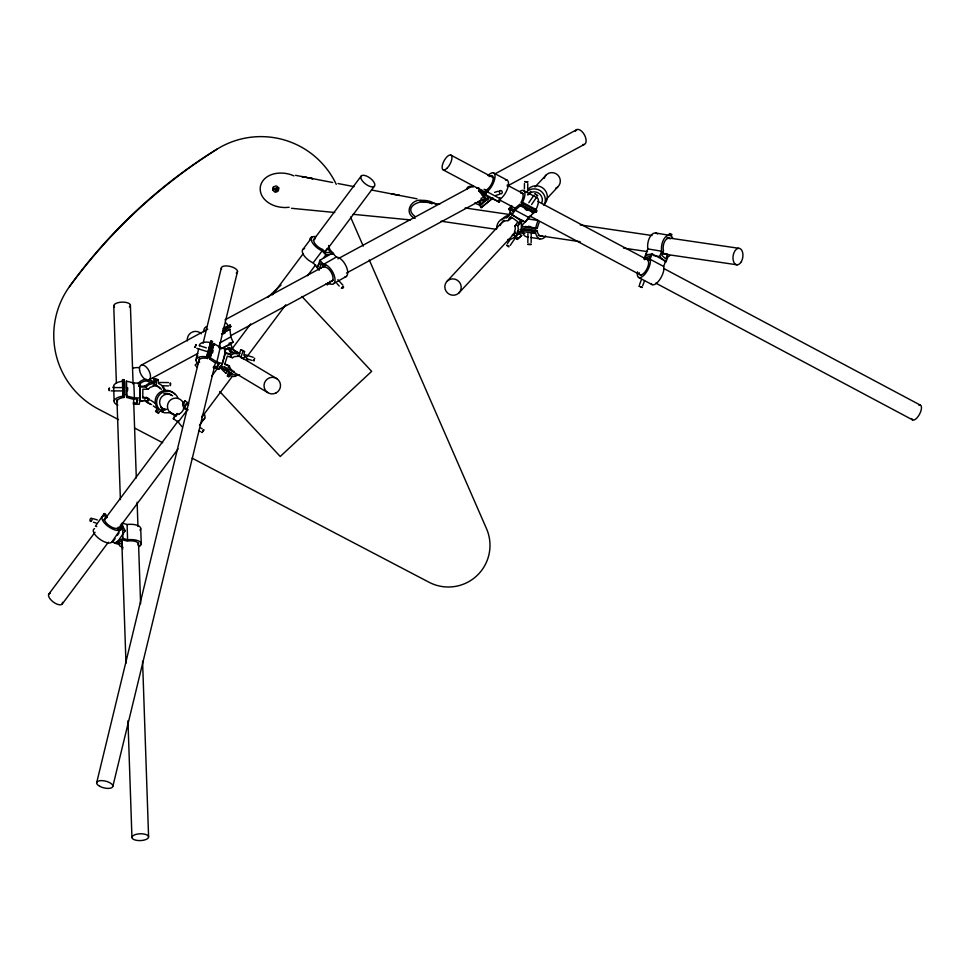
<?xml version="1.0" encoding="UTF-8"?>
<svg xmlns="http://www.w3.org/2000/svg" width="970" height="970" viewBox="0 0 970 970"><rect width="100%" height="100%" fill="white"/><g stroke="black" fill="none" stroke-linecap="round" stroke-linejoin="round"><path stroke-width="1.45" d="M524.406 188.944L524.443 183.597M527.777 183.585L527.716 189.041M527.825 242.658L527.91 233.709M531.148 242.718L531.208 233.661M520.005 231.175L533.415 233.152L533.439 231.515L537.259 230.593L537.356 231.648A8.063 4.741 -81.6 0 0 542.097 235.843M151.575 404.575A11.082 11.034 -60.3 0 1 145.997 400.768L140.092 400.743L140.226 387.018L139.122 386.387L139.704 383.065L133.811 383.029L126.391 381.149L126.391 388.485M149.368 399.979A8.063 8.027 -60.3 0 1 147.755 398.003L142.772 397.979L142.845 389.225L148.216 389.261L149.962 387.491L153.878 386.048L153.903 383.041L152.448 382.216L150.217 382.495L144.663 386.218L138.771 386.193M161.372 389.419A8.063 8.027 -60.3 0 0 157.395 386.351L154.848 385.32L154.86 384.12M154.873 382.289L154.909 378.955L156.558 378.967L158.013 379.803L158.437 383.514A11.082 11.034 -60.3 0 1 165.276 390.655M156.303 386.157L156.352 379.791L154.909 378.955M277.76 188.071A1.697 1.358 -66.8 0 0 277.226 188.071L275.953 190.047L276.22 188.386L276.001 190.059L277.287 191.369M273.019 188.58L273.285 190.629L274.777 192.024A3.54 2.886 85.5 0 0 275.395 192.169A3.589 2.934 87.8 0 0 275.771 192.181C278.463 191.951 279.493 187.889 277.214 186.41A3.662 2.983 -68 0 0 276.304 186.07L276.159 186.058A3.553 2.91 -68.6 0 0 275.128 186.167L273.637 187.222L272.715 190.096L273.285 186.883M127.397 388.764L127.531 387.636L127.591 390.777M152.06 383.417L152.205 382.459L152.326 383.599M278.354 189.95L278.281 190.811L278.863 187.646M539.199 222.203L537.222 228.217L535.416 228.653L522.005 226.677L522.199 224.434M535.416 228.653L537.901 220.433L527.474 218.893M219.329 344.859L221.112 348.897L233.164 342.228L230.787 336.857L229.963 329.242L223.427 332.334M122.559 379.634L122.863 396.209L122.559 379.634L124.221 379.646L124.815 394.547L124.305 397.457L123.19 397.542A8.063 3.674 -2.3 0 0 117.455 402.308M124.221 379.646L123.954 388.509M133.035 402.938L136.782 402.962L137.473 398.961L132.114 398.937L126.743 397.433L126.391 381.149M139.704 383.065L140.298 397.979L139.207 404.247L133.302 404.223M237.577 353.504L237.698 352.365L236.959 353.82M195.976 360.319L198.668 348.751M210.999 340.967L206.671 356.911L210.999 340.967L212.563 341.464L209.205 355.929L207.507 358.524L206.416 358.269A8.063 3.734 13.1 0 0 199.602 362.392M207.507 358.524L209.18 351.286M211.339 344.265L208.32 357.287L206.21 356.802A11.082 5.141 13.1 0 0 196.971 358.185A11.082 5.141 13.1 0 0 198.207 363.786M213.473 366.272L217.013 367.4L219.353 363.835L214.285 362.222L209.823 359.215L211.496 351.977M211.836 350.534L213.982 343.525L220.226 347.49L225.804 349.261L222.445 363.726L218.771 369.327L213.194 367.557M209.823 359.215L213.982 343.525M222.445 363.726L216.868 361.955L220.226 347.49M217.013 367.4L218.02 363.059M218.771 369.327L219.39 366.672M96.636 782.911L199.541 357.918M203.106 343.21L221.269 268.217M112.908 786.124L215.461 362.61M219.014 347.903L237.541 271.43M312.304 237.492C312.097 235.14 307.939 240.645 311.127 238.814M219.802 367.315L225.78 373.268L227.962 369.485M231.49 373.317L228.799 376.918L227.404 376.033L228.205 373.135L229.15 373.632M254.225 359.3L253.934 361.022L254.661 358.209M344.968 277.008A11.082 5.396 60.2 0 0 346.29 266.556A11.082 5.396 60.2 0 0 336.287 257.074L332.577 252.976L319.882 260.263L317.384 268.181L319.239 270.23M323.374 258.25L325.847 254.94L332.274 253.946L332.577 252.976M326.175 283.567L327.217 284.719L327.884 282.622M239.626 374.881A11.082 10.949 -59.1 0 1 226.871 368.066L221.293 366.296L225.513 353.238L224.967 352.898M239.735 352.947L240.766 349.77L242.33 350.267L244.537 351.589L243.822 355.262A11.082 10.949 -59.1 0 1 247.653 360.67M234.219 371.631A8.063 7.966 -59.1 0 1 229.381 365.945L224.652 364.441L227.344 356.123L232.424 357.724L234.607 356.56L238.741 356.342L239.663 353.48L235.261 351.77L228.884 353.674L224.7 352.353M240.766 349.77L242.973 351.091L241.009 357.154L241.991 357.663A8.063 7.966 -59.1 0 1 243.712 359.421M505.479 180.044A11.082 4.535 -62 0 1 508.074 186.773A11.082 4.535 -62 0 1 500.702 198.704L499.368 202.087L478.937 191.163L479.653 189.041L486.261 198.886L489.05 196.546M487.886 191.138L485.643 189.938L484.745 192.63L483.678 192.715L481.969 190.241L478.937 191.163M499.368 202.087L485.012 195.152L487.534 189.138A8.063 3.298 -62 0 0 493.184 179.05A8.063 3.298 -62 0 0 489.122 176.613M488.031 175.57A11.082 4.535 -62 0 1 495.027 176.807A11.082 4.535 -62 0 1 487.207 191.514L485.012 195.152M498.507 202.342L500.047 197.747M643.934 259.111L645.438 255.122L652.131 253.934L665.626 261.124L663.638 266.447A11.082 4.535 -62 0 1 659.418 280.087A11.082 4.535 -62 0 1 651.161 283.519M646.602 254.916L645.826 254.225L647.827 248.902A11.082 6.075 -80.4 0 1 650.361 236.316A11.082 6.075 -80.4 0 1 657.624 233.964M644.698 259.742L645.608 257.329L649.876 256.565L648.19 261.063A8.063 3.298 -62 0 1 644.965 271.988A8.063 3.298 -62 0 1 639.085 272.558M639.545 284.598L641.4 279.651M637.52 271.842A11.082 4.535 -62 0 0 643.934 275.237A11.082 4.535 -62 0 0 650.13 259.257L652.131 253.934M642.649 285.81L644.492 280.863M669.724 255.704L667.894 256.929L665.893 262.252L659.661 256.553L661.649 251.23A11.082 6.075 -80.4 0 1 665.008 237.529A11.082 6.075 -80.4 0 1 672.792 238.159M481.011 200.111L479.81 201.869L481.472 204.331L483.23 202.027L483.23 199.808L485.449 197.941M182.033 426.824L178.225 422.023L173.339 418.737L174.818 415.402M188.617 403.277L184.943 400.816L182.639 406.018M188.641 404.951L186.579 403.556L184.797 407.57L188.131 409.813M500.096 225.586A8.063 7.784 54.3 0 1 508.013 220.663L510.766 216.674L517.847 221.778L514.876 226.083L515.361 228.581L514.379 232.473L516.816 234.231L518.319 228.908L517.822 225.67L521.969 220.299M212.491 353.092L213.157 350.218M520.732 193.2A8.063 3.298 -62 0 1 521.508 201.493L520.951 202.451L522.357 205.155L535.852 212.345L536.774 211.011L523.266 203.821L522.697 201.881A11.082 4.535 -62 0 0 524.794 192.327A11.082 4.535 -62 0 0 520.09 191.296M536.774 211.011L536.204 209.071A11.082 4.535 -62 0 0 537.004 197.71L523.497 190.52M535.016 208.683L534.712 210.15M196.413 357.53L197.686 355.469M224.506 351.249L225.804 349.261M157.067 412.323L155.685 411.389L157.382 408.055A11.082 11.034 -60.3 0 1 159.359 392.729A11.082 11.034 -60.3 0 1 174.685 394.22M177.922 398.027A11.082 11.034 -60.3 0 0 162.257 392.583A11.082 11.034 -60.3 0 0 158.837 408.879L157.14 412.226L158.522 413.147L162.075 407.861L161.262 407.085A8.063 8.027 -60.3 0 1 172.599 395.821M162.038 409.243L162.572 408.455L166.622 409.413M165.482 409.958L164.027 409.279L162.354 411.789L160.899 410.953L164.367 412.783L171.023 412.735L175.922 416.021L177.546 413.596M528.626 209.229L533.124 211.618L533.791 212.903L528.626 217.389L525.364 222.106L511.869 214.916L508.838 209.096L511.275 205.555M526.383 208.029L519.629 204.427L515.81 207.568L512.839 211.86L510.911 208.162L512.293 206.161M496.664 228.714A11.082 10.694 54.3 0 1 506.728 217.644L510.596 212.478M511.869 214.916L515.118 210.199L520.296 205.713L519.629 204.427M522.357 205.155L523.266 203.821M528.82 202.681L533.864 195.37M518.429 223.524L519.908 221.378M531.584 204.524L536.628 197.213M507.492 243.482L510.523 239.093M517.822 225.67L523 220.748M510.184 245.422L515.228 238.111M514.27 237.286L517.204 239.408L521.666 235.528L518.974 233.576L513.942 237.601A11.082 10.694 54.3 0 1 507.759 239.554M521.666 235.528L517.204 239.408M274.607 188.98L276.462 187.743L277.347 188.471L276.765 190.75L275.625 190.969L274.607 188.98L276.026 189.344M107.197 517.204L105.451 513.979L104.142 513.591L95.436 526.164L96.745 526.552M104.202 519.471L106.567 516.04L105.027 515.797A11.082 4.547 34.7 0 0 106.457 525.025A11.082 4.547 34.7 0 0 120.547 529.39L125.203 530.76L116.497 543.321L111.841 541.963A11.082 4.547 34.7 0 1 99.025 538.629A11.082 4.547 34.7 0 1 94.551 528.638M111.841 541.963L120.547 529.39M113.478 540.981L115.054 538.702M117.431 535.27L119.007 532.991M303.101 249.217L312.073 237.201M48.852 594.04L95.024 532.251M104.081 520.138L178.31 420.81M211.799 375.984L217.231 368.709M232.618 348.121L250.733 323.895M272.461 294.819L303.234 253.631M313.189 240.305L361.167 176.091M225.78 373.268L228.483 369.655M227.404 376.033L230.096 372.432M231.187 372.674L229.647 375.463A11.082 4.947 36.8 0 0 237.177 374.638M317.82 266.811L316.863 266.956L313.152 262.87L322.137 250.854A11.082 4.947 36.8 0 1 311.77 241.494A11.082 4.947 36.8 0 1 315.844 236.631M324.635 251.97L327.326 248.368L330.709 252.091L325.75 252.867L322.61 249.399A8.063 3.601 36.8 0 1 314.923 243.567A8.063 3.601 36.8 0 1 315.323 238.693M62.201 604.007L108.361 542.23M117.418 530.117L178.068 448.952M232.388 376.263L201.602 417.452A8.063 3.965 37.1 0 0 202.427 414.942M246.865 356.875L285.798 304.786M307.526 275.71L315.674 264.81M324.72 252.697L374.517 186.07A8.33 3.71 36.8 0 0 366.43 176.006A8.33 3.71 36.8 0 0 362.586 181.172A8.33 3.71 36.8 0 0 374.517 186.07M316.863 266.956L320.076 262.664M182.518 404.017L184.943 400.816M173.339 418.737L177.328 413.475M184.809 405.884L186.579 403.556M178.225 422.023L187.04 410.395L183.366 407.921M199.481 425.2L204.767 418.228M118.485 419.598L98.406 409.085A83.287 83.287 0 0 1 69.464 286.635C109.501 231.927 159.795 185.1 217.207 149.04A83.275 83.275 0 0 1 336.263 184.348M532.203 212.782L533.124 211.618M447.218 281.094L504 220.226M507.092 216.904L510.196 213.582M527.741 194.764L530.845 191.442M534.967 187.016L546.328 174.842M458.822 293.037A8.33 8.063 43 0 0 455.148 279.227A8.33 8.063 43 0 0 445.097 288.939A8.33 8.063 43 0 0 458.822 293.037L515.603 232.169M521.799 225.525L531.087 215.558M546.571 198.959L557.932 186.786M512.208 235.128L514.755 233.091M517.81 234.728L518.974 233.576M198.413 362.004L195.103 365.084L197.165 367.278M267.793 297.39L281.021 285.083M140.226 387.018L146.118 387.054L148.543 384.811L153.903 383.041M477.846 202.184L480.744 200.317M479.81 201.869L482.029 200.002M485.727 200.002L480.186 204.658L478.889 204.67A11.082 5.577 49.9 0 1 474.815 202.863M481.472 204.331L489.232 197.807M479.168 204.67L481.156 207.641L492.239 198.316M481.156 207.641L493.099 198.062M506.728 217.644L509.092 215.946M508.013 220.663L511.566 218.117A8.063 7.784 54.3 0 0 509.141 218.25M514.876 226.083L516.658 224.797M516.816 234.231L520.369 231.672L521.363 229.72L521.375 223.112M319.882 260.263L323.592 264.349L336.287 257.074M323.265 266.568L319.457 268.751L321.046 263.707L324.186 267.162A8.063 3.929 60.2 0 1 332.249 274.558A8.063 3.929 60.2 0 1 329.691 281.409M327.217 284.719L329.764 283.264M333.813 283.567L346.508 276.292M223.282 328.248L230.169 325.071L230.836 326.587L222.397 331.243M222.93 329.072L230.169 325.071M224.131 329.715L228.944 327.048M221.524 333.91L229.963 329.242M219.935 342.859L230.787 336.857M121.383 523.715L122.426 523.133L127.082 524.503A11.082 4.535 -2 0 1 137.995 525.607A11.082 4.535 -2 0 1 140.007 530.166M138.904 546.68A11.082 4.535 -2 0 0 139.51 541.405A11.082 4.535 -2 0 0 127.603 539.793L122.947 538.423L115.927 542.279L116.497 543.321M141.353 365.12L207.75 329.206M225.016 319.87L325.956 265.283M337.899 258.82L473.36 185.561M494.615 174.079L576.956 129.543M148.616 380.07L197.759 353.492M230.957 335.535L333.219 280.233M346.496 273.043L481.957 199.784M507.189 186.143L584.219 144.481M225.513 353.238L231.102 354.996L234.061 353.577L239.663 353.48M221.924 348.242L230.69 344.241L233.067 349.6L238.693 353.08M224.47 349.964L229.757 347.551L231.927 352.437L229.72 351.116L228.095 347.454M242.27 358.354L244.464 357.348M528.286 226.289L530.954 226.689M476.707 188.277L478.731 187.671M494.579 192.339L498.337 191.199M480.938 198.341L483.69 197.504L478.889 190.35M495.803 195.431L499.55 194.291M483.23 199.808L486.261 198.886M224.24 333.134L224.979 333.049L222.275 334.335M230.836 326.587L227.222 327.472L226.665 326.49M233.164 342.228L229.029 343.234L230.69 344.241M522.005 226.677L523.23 226.374M537.259 230.593L523.836 228.617L520.017 229.538L533.439 231.515M533.415 233.152L535.646 233.067A11.082 6.511 -81.6 0 0 545.71 235.965M664.814 261.269L665.626 261.124M332.274 253.946L333.619 253.74L329.909 249.642L328.551 245.483M289.133 207.289L285.701 207.531A32.98 32.98 0 0 1 279.008 206.925C269.939 205.361 260.008 198.632 260.19 188.495A13.81 13.81 0 0 1 262.967 180.687C267.114 175.194 274.28 173.012 280.936 173.072A32.422 32.422 0 0 1 290.842 174.648L293.983 175.885M124.548 396.075L122.402 396.245A11.082 5.044 -2.3 0 0 114.411 400.21A11.082 5.044 -2.3 0 0 117.879 405.06M485.643 189.938L484.066 189.259M156.352 379.791L158.013 379.803M159.504 382.495L168.635 382.544M163.13 385.842L168.598 385.878M112.932 387.563L123.881 387.612M111.113 390.874L123.893 390.934M123.154 394.547L124.815 394.547M142.566 397.154L147.755 398.003M126.985 396.063L134.406 397.942L140.298 397.979M291.509 208.295L334.735 212.503M353.165 214.309L409.279 219.826M410.455 219.947L406.66 219.572M420.265 201.36L439.701 204.221M465.115 207.968L509.977 214.576M580.254 224.931L652.034 235.516M666.984 237.711L738.752 248.284M525.146 226.434L529.171 227.029M531.851 227.429L537.222 228.217M531.657 232.048L535.598 232.63M441.107 221.208L496.434 229.356M518.865 232.667L524.843 233.54M538.301 235.528L580.169 241.7M623.528 248.09L647.463 251.606M662.413 253.813L737.176 264.834M530.917 237.529L539.853 238.838M655.975 233.055L669.797 235.383M647.827 248.902L661.649 251.23M662.073 253.17L667.602 254.116L665.784 258.954L661.819 255.328L663.504 250.818A8.063 4.413 -80.4 0 1 664.814 241.263A8.063 4.413 -80.4 0 1 670.258 238.875M645.826 254.225L650.773 255.049M653.307 255.486L659.661 256.553M154.848 385.32L155.94 385.526A8.063 8.027 -60.3 0 1 159.917 388.582M392.874 194.145L394.111 194.376L391.541 193.891L417.015 198.789M303.295 176.831L304.883 177.134M306.217 177.389L301.961 176.576L332.674 182.506M338.021 183.536L354.05 186.64M371.413 189.999L399.458 195.419L396.9 194.921M295.571 175.327L312.861 178.686L309.976 178.116L311.54 178.431M209.762 343.804L210.854 344.059M670.803 234.788C674.829 235.492 667.615 232.06 669.615 234.279M93.435 522.248L96.139 523.012M92.853 518.598L97.352 519.944M122.414 545.201L122.147 544.194L117.916 542.957L123.311 539.987L127.252 541.139A8.063 3.298 -2 0 1 135.715 541.563A8.063 3.298 -2 0 1 137.861 544.922M114.46 543.091L119.116 544.449L119.613 545.77L122.729 547.613M242.973 351.091L244.537 351.589M244.598 354.559L253.231 357.299M247.035 358.827L252.212 360.464M199.493 345.684L206.392 347.878M196.801 348.315L208.889 352.146M207.641 355.432L209.205 355.929M224.81 363.871L229.381 365.945M229.72 351.116L232.024 351.964M431.965 203.87C423.32 197.395 401.713 206.307 414.93 216.371M210.623 357.991L216.868 361.955M213.182 344.75L214.54 345.284M507.649 245.313C504.048 243.809 510.656 248.732 508.656 246.028M238.802 355.832L239.784 356.342A8.063 7.966 -59.1 0 1 241.506 358.1M134.551 428.012L162.657 442.732M192.108 458.155L429.019 582.242A41.637 41.637 0 0 0 486.516 528.711L369.303 260.008M493.463 172.878L506.958 180.068M650.13 259.257L663.638 266.447M645.608 257.329L649.294 259.281M450.953 155.127L493.754 177.934M507.14 185.052L523.194 193.6M537.901 201.445L648.93 260.578M663.65 268.411L920.481 405.205M522.466 202.281L535.973 209.471M520.296 205.713L533.791 212.903M486.952 191.66L500.447 198.85M443.12 169.835L484.588 191.914M499.308 199.759L515.361 208.308M530.069 216.14L641.097 275.274M655.817 283.119L912.649 419.913M515.118 210.199L528.626 217.389M510.911 208.162L514.597 210.114M638.66 277.456L652.155 284.646M508.838 209.096L511.311 210.417M151.429 382.544L146.531 380.992A8.669 8.669 0 0 0 143.233 381.634A8.912 8.912 0 0 0 139.28 384.835M153.151 385.636L153.878 386.048M144.663 386.218L146.118 387.054M146.761 388.424L148.216 389.261M171.023 412.735L169.568 411.911L175.922 416.021M160.62 407.024L162.075 407.861M162.572 408.455L164.027 409.279M145.997 400.768L144.542 399.943A11.082 11.034 -60.3 0 0 150.12 403.75M157.71 408.37L159.165 409.207M139.037 400.137L140.092 400.743M155.685 411.389L158.522 413.147M233.067 349.6L230.86 348.279L236.486 351.758M238.547 355.735L276.923 378.724M237.638 355.687L238.741 356.342M228.884 353.674L231.102 354.996M230.217 356.414L232.424 357.724M229.223 369.546L267.611 392.523M526.322 209.047C522.527 206.852 527.85 211.993 527.28 209.835M415.111 218.444C403.168 213.448 411.05 198.316 422.132 200.366A25.778 25.778 0 0 1 431.007 201.724L436.039 204.209M227.441 348.594L229.526 349.915M517.556 231.551L519.253 232.266L518.271 231.042M200.766 427.928L202.281 428.946M198.886 430.644L200.402 431.662M150.58 400.125L155.115 403.18M153.26 405.945L156.291 407.982M509.977 212.927L521.084 220.942M512.972 234.364L518.113 238.074M301.912 296.468L371.655 371.364L280.245 456.494L219.729 391.516M322.137 250.854L325.847 254.94M337.899 279.7L342.822 285.083M336.857 283.434L339.221 286.077M482.017 207.374L478.525 202.172M122.511 525.801L125.203 530.76M120.413 525.158L122.171 528.42L118.243 527.256A8.063 3.31 34.7 0 1 108.216 524.855A8.063 3.31 34.7 0 1 106.785 517.798M104.142 513.591L105.366 515.846M535.113 210.927L535.852 212.345M350.57 217.074L363.265 246.162M523.836 228.617L523.945 229.672M136.6 398.488L136.782 402.962M133.811 383.029L134.406 397.942M126.439 389.976L126.743 397.433M123.954 381.161L124.318 390.11M113.563 386.072L114.157 400.986M140.735 528.759L141.256 544.049M130.392 305.295L133.096 384.059M133.557 397.688L136.309 477.967M137.134 502.205L137.958 526.431M138.528 543.103L140.601 603.692M142.578 661.249L148.592 836.952A8.33 3.407 -2 0 1 136.103 840.262A8.33 3.407 -2 0 1 136.103 834.358A8.33 3.407 -2 0 1 148.592 836.952M127.082 524.503L127.603 539.793M122.426 523.133L122.608 528.601M122.705 531.414L122.947 538.423M122.523 546.51L122.62 549.287M122.014 540.375L122.147 544.194M113.745 305.768L116.388 383.017M116.958 399.676L120.389 499.647M121.783 540.545L125.979 663.237M127.955 720.795L131.944 837.425M69.464 286.635A516.27 516.27 0 0 1 217.207 149.04M143.487 400.549A17.048 17.048 0 0 1 140.262 401.422M132.817 368.212A17.048 17.048 0 0 1 139.34 367.678M153.236 378.179A17.048 17.048 0 0 1 154.424 383.041M137.995 383.805A10.379 10.379 0 0 1 146.688 379.367M148.701 379.597A10.5 10.5 0 0 1 153.951 382.519M231.939 373.462A11.082 10.949 -59.1 0 1 224.664 366.745M229.781 368.976A8.063 7.966 -59.1 0 1 228.108 366.987M199.335 345.853A11.082 5.141 13.1 0 1 209.569 342.337M228.192 371.195A11.082 10.949 -59.1 0 1 220.978 366.224M225.986 369.873A11.082 10.949 -59.1 0 1 220.093 366.636M203.639 331.801A11.082 6.317 61.1 0 1 206.889 326.526M225.828 322.731A11.082 6.317 61.1 0 1 227.877 325.168M528.456 236.898A11.082 6.511 -81.6 0 1 522.236 231.09M527.522 189.962A11.082 10.815 32.9 0 1 543.636 188.677A11.082 10.815 32.9 0 1 543.94 204.706M526.261 192.181A11.082 10.815 32.9 0 1 544.012 205.167M528.007 194.776A8.063 7.869 32.9 0 1 541.684 203.082M313.152 262.87A11.082 4.947 36.8 0 1 303.392 254.649A11.082 4.947 36.8 0 1 304.641 248.587M323.592 264.349A11.082 5.396 60.2 0 1 334.626 276.874A11.082 5.396 60.2 0 1 328.187 282.888M466.74 189.344A11.082 5.577 49.9 0 1 473.154 187.089M487.789 197.359A1.661 1.406 73.1 0 1 487.595 199.65A1.661 1.406 73.1 0 1 485.582 199.214M501.878 219.887A11.082 10.694 54.3 0 1 509.177 215.194M163.869 393.687A8.063 8.027 -60.3 0 1 171.144 394.996M204.403 414.178A11.082 5.444 37.1 0 1 201.736 420.034M162.293 386.703A11.082 11.034 -60.3 0 1 163.821 389.819M147.913 399.143A8.063 8.027 -60.3 0 1 146.3 397.166M113.793 387.563A11.082 5.044 -2.3 0 1 121.808 381.331M221.596 269.284A8.33 3.48 13.6 0 1 230.557 266.52A8.33 3.48 13.6 0 1 236.243 273.103M575.368 131.253A8.33 4.389 61.6 0 1 584.425 134.866A8.33 4.389 61.6 0 1 582.618 144.554M187.319 340.846A8.33 8.233 -59.1 0 1 201.396 333.789M544.255 178.262A8.33 8.063 43 0 1 557.507 174.794A8.33 8.063 43 0 1 555.531 188.362M62.517 602.321A8.33 3.71 36.8 0 1 53.301 602.006A8.33 3.71 36.8 0 1 50.379 593.252M114.508 307.163A8.33 3.407 -2 0 1 122.365 302.119A8.33 3.407 -2 0 1 129.374 306.956M918.881 405.205A8.33 3.407 -62 0 1 919.572 414.154A8.33 3.407 -62 0 1 911.751 418.579M109.149 388.679C109.137 394.547 109.719 385.223 109.149 388.679M170.308 383.514C170.271 389.443 170.89 380.858 170.308 383.514M195.018 347.333L196.037 344.592L195.018 347.333M341.476 288.199C344.192 289.387 344.35 283.664 341.476 288.199M147.222 401.75L149.065 399.106L147.222 401.75M162.354 411.923L164.197 409.279L162.354 411.923M201.978 432.474L203.797 429.952L201.978 432.474M527.862 244.391L531.124 244.464L527.862 244.391M524.673 181.632L527.777 181.851L524.673 181.632M639.133 286.138L642.031 287.459L639.133 286.138M535.04 193.83L537.635 195.746L535.04 193.83M91.41 520.999A1.661 0.958 -73.7 0 0 91.592 518.247A1.661 0.958 -73.7 0 0 89.955 520.114A1.661 0.958 -73.7 0 0 91.41 520.999M499.562 191.272A1.661 1.406 73 0 0 500.872 193.818A1.661 1.406 73 0 0 502.036 191.442A1.661 1.406 73 0 0 499.562 191.272M99.74 786.318A8.33 3.48 13.6 0 0 112.823 786.609A8.33 3.48 13.6 0 0 101.741 780.607A8.33 3.48 13.6 0 0 99.74 786.318M139.571 370.273A8.33 4.389 61.6 0 0 148.689 380.034A8.33 4.389 61.6 0 0 146.688 367.472A8.33 4.389 61.6 0 0 139.571 370.273M275.965 393.008A8.33 8.233 -59.1 0 0 276.802 378.639A8.33 8.233 -59.1 0 0 264.022 385.223A8.33 8.233 -59.1 0 0 275.965 393.008M741.347 261.67A8.33 4.898 -81.6 0 0 739.455 248.368A8.33 4.898 -81.6 0 0 733.09 259.633A8.33 4.898 -81.6 0 0 741.347 261.67M447.328 167.931A8.33 3.407 -62 0 0 451.159 155.261A8.33 3.407 -62 0 0 442.623 164.257A8.33 3.407 -62 0 0 447.328 167.931M179.486 413.814A8.33 8.281 -60.3 0 0 180.238 399.422A8.33 8.281 -60.3 0 0 167.434 406.018A8.33 8.281 -60.3 0 0 179.486 413.814"/></g></svg>
